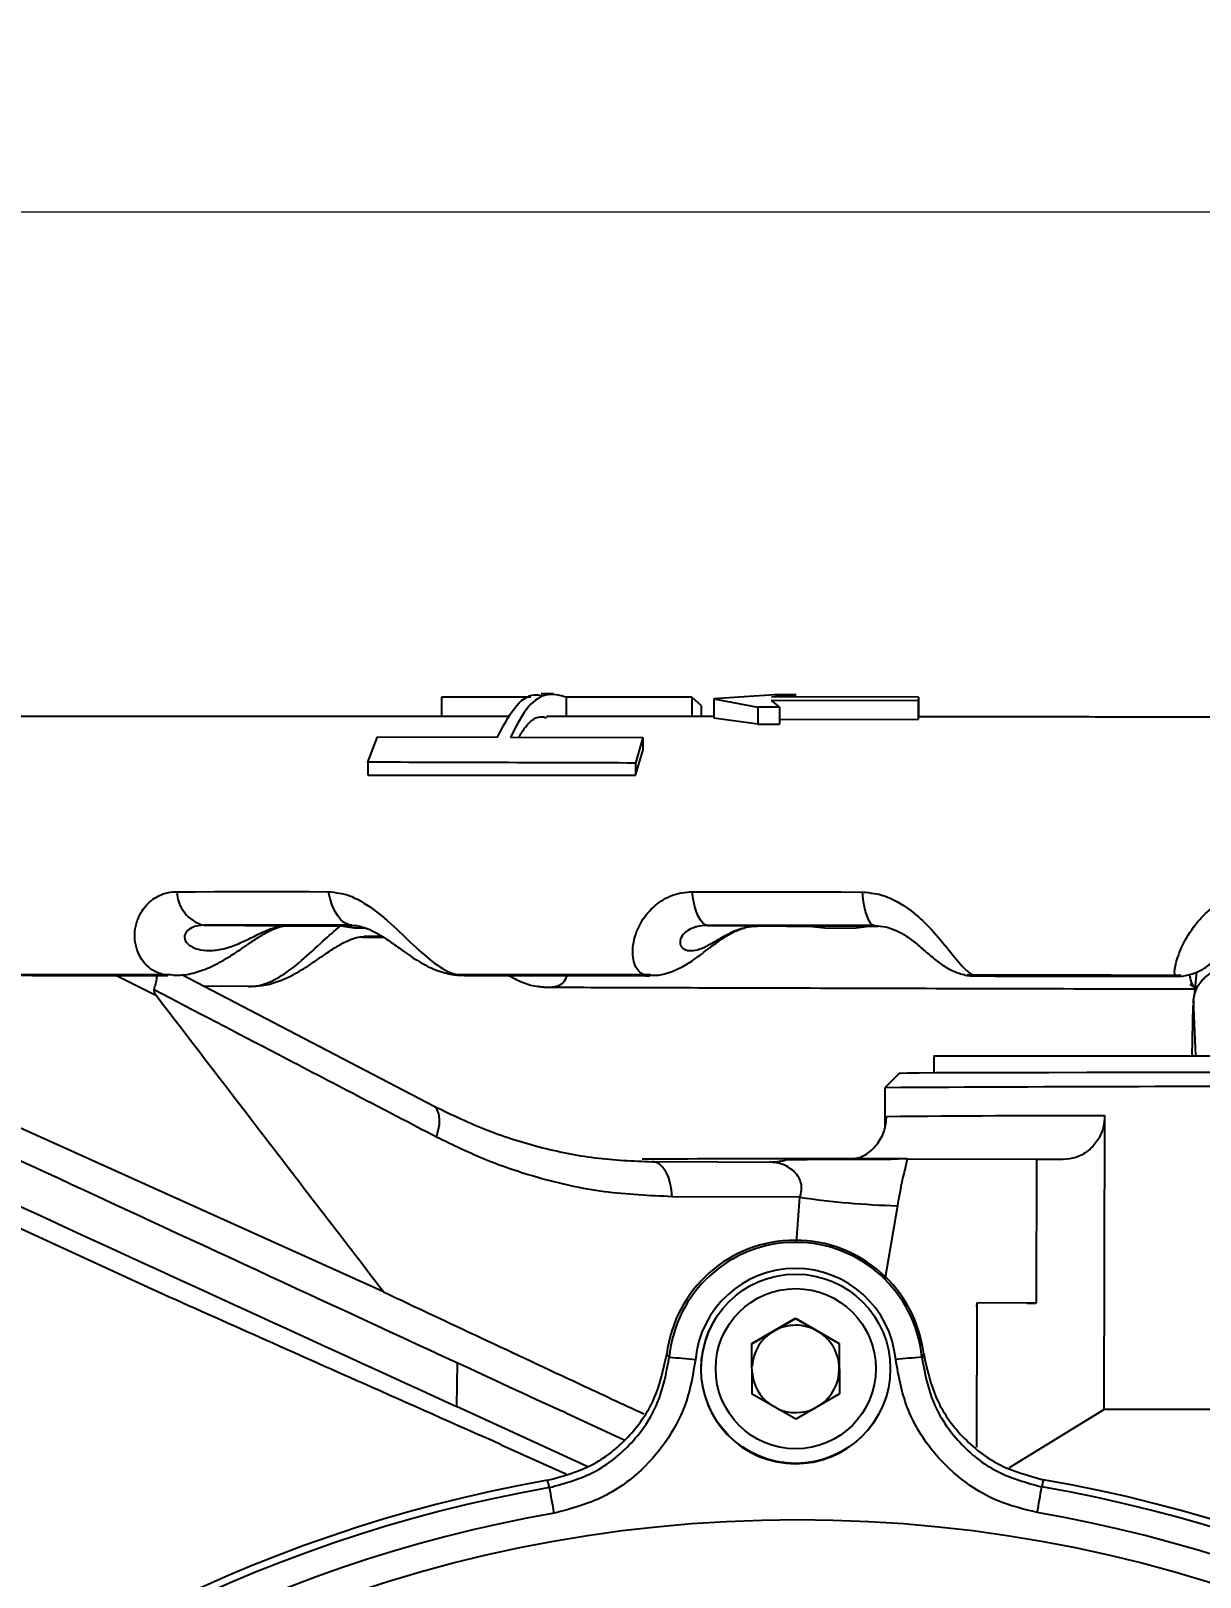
# Model space of a CAD drawing. Header units: millimetres. Extents: x 2301 to 4250, y 838 to 2217.
# Drawn here: x 2791.6 to 2871.9, y 2033.6 to 2139.8 of the extents above; entities that cross this region are included whole.
import ezdxf

# ---------------------------------------------------------------- set-up
doc = ezdxf.new("R2010")
doc.units = ezdxf.units.MM
doc.layers.add('标注', color=3, linetype='Continuous', lineweight=13)
doc.styles.add('SLDTEXTSTYLE1', font='txt.shx', dxfattribs={"width": 0.7, "bigfont": 'gbcbig.shx'})
doc.dimstyles.new('SLDDIMSTYLE12$0', dxfattribs={"dimtxt": 12, "dimasz": 10, "dimexe": 0, "dimexo": 0.0625, "dimgap": 0.875, "dimtad": 1, "dimdec": 1, "dimlfac": 1.8, "dimrnd": 1e-09, "dimzin": 12, "dimdsep": 46, "dimtxsty": 'SLDTEXTSTYLE1', "dimcen": 0.09, "dimdle": 8.16, "dimclrd": 3, "dimclre": 3, "dimadec": 0, "dimazin": 3, "dimtfac": 1, "dimtdec": 1, "dimtofl": 0, "dimtmove": 0, "dimatfit": 3, "dimfxl": 0, "dimfrac": 2, "dimtolj": 1, "dimlwd": 5, "dimlwe": 5, "dimarcsym": 0})

# ---------------------------------------------------------------- blocks, each defined once
blk = doc.blocks.new('*D55')
at = {"layer": 'Defpoints', "color": 0, "transparency": 16777216}
for p in [(3036.76, 2127.38), (2733.7, 2082.14), (3036.76, 2082.14)]:
    blk.add_point(p, dxfattribs=at)
at = {"layer": '标注', "color": 3, "lineweight": 5, "transparency": 16777216}
blk.add_line((2733.7, 2082.21), (2733.7, 2127.38), dxfattribs=at)
at = {"layer": '标注', "color": 3, "linetype": 'Continuous', "lineweight": 5, "transparency": 16777216}
for p, q in [((2743.7, 2127.38), (3026.76, 2127.38)), ((3036.76, 2082.21), (3036.76, 2127.38))]:
    blk.add_line(p, q, dxfattribs=at)
at = {"layer": '标注', "color": 3, "transparency": 16777216}
for points in [[(2743.7, 2129.04), (2743.7, 2125.71), (2733.7, 2127.38)], [(3026.76, 2129.04), (3026.76, 2125.71), (3036.76, 2127.38)]]:
    blk.add_solid(points, dxfattribs=at)
at = {"layer": '标注', "color": 0, "transparency": 16777216, "insert": (2885.23, 2133.25), "char_height": 10, "attachment_point": 5, "style": 'SLDTEXTSTYLE1'}
blk.add_mtext('\\A1;300', dxfattribs=at)

msp = doc.modelspace()

# ---------------------------------------------------------------- linework, layer by layer
at = {"color": 7, "linetype": 'Continuous', "lineweight": 25}
for p, q in [((2819.764, 2094.046), (2819.761, 2092.728)), ((2825.896, 2094.046), (2819.764, 2094.046)), ((2828.326, 2094.047), (2828.323, 2092.725)), ((2836.959, 2094.044), (2828.326, 2094.047)), ((2836.959, 2094.044), (2836.957, 2092.719)), ((2837.607, 2093.481), (2836.959, 2094.044)), ((2837.607, 2093.481), (2837.606, 2092.719)), ((2838.463, 2093.938), (2838.461, 2092.611)), ((2842.629, 2094.211), (2838.463, 2093.938)), ((2838.463, 2093.938), (2841.487, 2093.367)), ((2841.487, 2093.367), (2841.484, 2092.197)), ((2842.994, 2093.364), (2841.487, 2093.367)), ((2842.411, 2093.825), (2842.41, 2093.815)), ((2842.41, 2093.815), (2842.994, 2093.364)), ((2842.411, 2093.825), (2842.411, 2093.815)), ((2852.511, 2093.807), (2842.411, 2093.825)), ((2842.434, 2094.07), (2844.132, 2094.209)), ((2852.534, 2094.054), (2842.434, 2094.07)), ((2844.132, 2094.209), (2842.629, 2094.211)), ((2842.994, 2093.364), (2842.991, 2092.196)), ((2852.511, 2093.807), (2852.508, 2092.525)), ((2852.534, 2094.054), (2852.511, 2093.807)), ((2852.534, 2094.054), (2852.531, 2092.669)), ((2841.484, 2092.197), (2838.461, 2092.611)), ((2842.992, 2092.537), (2852.508, 2092.525)), ((2852.508, 2092.525), (2852.531, 2092.669)), ((2814.702, 2089.583), (2815.364, 2091.318)), ((2815.364, 2091.318), (2823.605, 2091.3)), ((2824.501, 2091.298), (2833.599, 2091.279)), ((2833.599, 2091.279), (2833.093, 2089.527)), ((2833.599, 2091.279), (2833.598, 2090.354)), ((2841.484, 2092.197), (2842.991, 2092.196)), ((2833.092, 2088.685), (2833.598, 2090.354)), ((2814.702, 2089.583), (2814.7, 2088.694)), ((2833.093, 2089.527), (2833.092, 2088.685)), ((2803.423, 2078.386), (2809.157, 2078.349)), ((2812.834, 2078.343), (2813.768, 2078.212)), ((2813.768, 2078.212), (2814.469, 2078.212)), ((2838.044, 2078.374), (2841.468, 2078.338)), ((2845.038, 2078.329), (2846.092, 2078.197)), ((2846.092, 2078.197), (2848.06, 2078.195)), ((2848.06, 2078.195), (2849.118, 2078.325)), ((2849.118, 2078.325), (2849.793, 2078.325)), ((2800.173, 2073.532), (2797.395, 2074.925)), ((2801.15, 2075.006), (2800.755, 2074.979)), ((2800.809, 2074.968), (2801.15, 2075.006)), ((2801.321, 2074.964), (2800.809, 2074.968)), ((2819.246, 2065.937), (2801.929, 2074.968)), ((2806.497, 2074.18), (2803.415, 2074.193)), ((2820.47, 2075.006), (2820.894, 2074.973)), ((2820.851, 2074.982), (2820.47, 2075.006)), ((2833.696, 2074.977), (2820.851, 2074.982)), ((2820.894, 2074.973), (2833.723, 2074.968)), ((2820.894, 2074.973), (2821.32, 2074.966)), ((2826.392, 2074.181), (2826.998, 2074.112)), ((2834.109, 2075), (2833.696, 2074.977)), ((2833.723, 2074.968), (2834.109, 2075)), ((2834.05, 2074.961), (2833.723, 2074.968)), ((2855.878, 2074.979), (2856.302, 2074.948)), ((2856.282, 2074.957), (2855.878, 2074.979)), ((2856.302, 2074.948), (2856.504, 2074.94)), ((2870.579, 2074.958), (2870.165, 2074.938)), ((2870.169, 2074.929), (2870.579, 2074.958)), ((2870.258, 2074.921), (2870.169, 2074.929)), ((2871.176, 2074.346), (2871.606, 2074.069)), ((2871.631, 2075.167), (2871.477, 2073.58)), ((2826.898, 2074.141), (2827.146, 2074.122)), ((2871.593, 2069.425), (2871.43, 2073.278)), ((2800.166, 2053.242), (2758.73, 2072.335)), ((2815.781, 2053.197), (2773.496, 2072.274)), ((2871.337, 2069.425), (2871.412, 2072.86)), ((2853.588, 2069.425), (2853.588, 2068.258)), ((2853.588, 2069.425), (2887.909, 2069.425)), ((2851.224, 2068.224), (2850.222, 2067.226)), ((2850.222, 2067.225), (2850.217, 2064.554)), ((2865.292, 2045.123), (2865.33, 2065.287)), ((2843.116, 2062.196), (2842.771, 2062.075)), ((2851.758, 2062.339), (2860.643, 2062.307)), ((2860.643, 2062.307), (2860.625, 2052.426)), ((2862.473, 2062.298), (2860.643, 2062.305)), ((2844.383, 2059.706), (2835.609, 2059.74)), ((2844.142, 2056.584), (2844.383, 2059.706)), ((2851.086, 2059.119), (2850.223, 2054.056)), ((2856.542, 2052.441), (2856.524, 2042.535)), ((2860.625, 2052.426), (2856.542, 2052.441)), ((2856.542, 2052.192), (2856.574, 2052.438)), ((2860.006, 2052.426), (2860.625, 2052.426)), ((2838.394, 2051.037), (2838.382, 2051.015)), ((2841.093, 2049.645), (2844.088, 2051.386)), ((2842.584, 2050.503), (2844.081, 2051.373)), ((2844.081, 2051.373), (2844.088, 2051.386)), ((2844.081, 2051.373), (2845.584, 2050.512)), ((2844.088, 2051.386), (2847.093, 2049.663)), ((2841.093, 2049.636), (2842.584, 2050.503)), ((2845.584, 2050.512), (2847.087, 2049.651)), ((2841.104, 2046.181), (2841.093, 2049.645)), ((2847.087, 2049.651), (2847.093, 2049.663)), ((2847.087, 2049.651), (2847.092, 2047.919)), ((2847.093, 2049.663), (2847.104, 2046.199)), ((2852.97, 2048.629), (2852.878, 2048.922)), ((2820.837, 2048.341), (2820.8, 2045.318)), ((2847.092, 2047.919), (2847.097, 2046.195)), ((2844.11, 2044.458), (2841.104, 2046.181)), ((2847.104, 2046.199), (2844.11, 2044.458)), ((2820.794, 2045.318), (2820.8, 2045.318)), ((2829.772, 2041.204), (2820.794, 2045.318)), ((2828.308, 2044.883), (2828.071, 2044.996)), ((2828.308, 2044.883), (2832.322, 2043.04)), ((2849.789, 2044.779), (2849.801, 2044.801)), ((2865.292, 2045.123), (2858.76, 2041.11)), ((2823.87, 2042.697), (2828.054, 2040.821)), ((2828.054, 2040.821), (2828.327, 2040.702))]:
    msp.add_line(p, q, dxfattribs=at)
at = {"color": 7, "linetype": 'Continuous', "lineweight": 25, "flags": 128}
for points in [[(2801.586, 2080.691), (2802.859, 2080.691), (2804.141, 2080.692), (2805.431, 2080.692), (2806.729, 2080.692), (2808.035, 2080.692), (2809.349, 2080.692), (2810.671, 2080.692), (2812, 2080.691)], [(2813.608, 2078.386), (2813.349, 2078.429), (2813.096, 2078.551), (2812.854, 2078.75), (2812.63, 2079.023), (2812.429, 2079.361), (2812.254, 2079.758), (2812.11, 2080.205), (2812, 2080.691)], [(2836.987, 2080.679), (2838.434, 2080.678), (2839.885, 2080.677), (2841.341, 2080.675), (2842.802, 2080.674), (2844.267, 2080.673), (2845.736, 2080.671), (2847.209, 2080.67), (2848.685, 2080.668)], [(2838.044, 2078.374), (2837.874, 2078.417), (2837.707, 2078.539), (2837.548, 2078.738), (2837.401, 2079.01), (2837.268, 2079.349), (2837.153, 2079.746), (2837.059, 2080.193), (2836.987, 2080.679)], [(2849.485, 2078.363), (2849.356, 2078.406), (2849.23, 2078.528), (2849.11, 2078.727), (2848.998, 2078.999), (2848.898, 2079.338), (2848.811, 2079.735), (2848.74, 2080.182), (2848.685, 2080.668)], [(2813.608, 2078.386), (2812.308, 2078.387), (2811.016, 2078.387), (2809.731, 2078.387), (2808.453, 2078.387), (2807.184, 2078.387), (2805.922, 2078.386), (2804.668, 2078.386), (2803.423, 2078.386)], [(2813.947, 2078.343), (2813.735, 2078.343), (2813.284, 2078.343), (2812.834, 2078.343)], [(2814.29, 2077.571), (2815.574, 2077.566), (2815.696, 2077.565)], [(2849.485, 2078.363), (2848.041, 2078.365), (2846.6, 2078.366), (2845.164, 2078.368), (2843.731, 2078.369), (2842.303, 2078.371), (2840.879, 2078.372), (2839.459, 2078.373), (2838.044, 2078.374)], [(2849.118, 2078.325), (2848.606, 2078.326), (2848.095, 2078.326), (2847.584, 2078.327), (2847.073, 2078.327), (2846.564, 2078.328), (2846.055, 2078.328), (2845.546, 2078.328), (2845.038, 2078.329)], [(2851.224, 2068.224), (2851.325, 2068.231), (2851.774, 2068.241), (2852.577, 2068.251), (2853.725, 2068.259), (2855.207, 2068.266), (2857.007, 2068.272), (2859.105, 2068.277), (2861.48, 2068.281), (2864.106, 2068.283), (2866.955, 2068.284), (2869.997, 2068.284), (2873.2, 2068.282)], [(2819.41, 2063.833), (2819.539, 2064.281), (2819.612, 2064.707), (2819.625, 2065.093), (2819.578, 2065.427), (2819.474, 2065.695), (2819.315, 2065.888), (2819.246, 2065.937)], [(2835.609, 2059.74), (2835.569, 2060.219), (2835.482, 2060.676), (2835.35, 2061.093), (2835.178, 2061.457), (2834.973, 2061.754), (2834.74, 2061.974), (2834.49, 2062.109), (2834.23, 2062.153)], [(2834.23, 2062.153), (2838.747, 2062.136), (2842.297, 2062.122)], [(2904.977, 2045.048), (2901.986, 2045.06), (2898.825, 2045.071), (2895.525, 2045.081), (2892.121, 2045.09), (2888.645, 2045.098), (2885.134, 2045.105), (2881.624, 2045.111), (2878.148, 2045.116), (2874.744, 2045.12), (2871.444, 2045.122), (2868.283, 2045.123), (2865.292, 2045.123)]]:
    msp.add_lwpolyline(points, dxfattribs=at)
at = {"color": 7, "linetype": 'Continuous', "lineweight": 25}
for centre, radius in [((2844.097, 2047.919), 6.5), ((2844.099, 2047.922), 5.5), ((2844.219, 1942.897), 94.663)]:
    msp.add_circle(centre, radius, dxfattribs=at)
for centre, radius, start, end in [((2804.047, 2080.768), 2.463, 181.79752, 255.31954), ((2876.907, -2333.6), 4400.906, 89.437263, 90.347418), ((2861.911, 923.16), 1142.132, 89.828482, 90.580979), ((2845.71, 231.798), 1830.552, 90.06279, 90.380788), ((2842.311, 2066.519), 4.397, 269.81822, 288.45718), ((2852.087, 1050.516), 1011.79, 90.053772, 90.489809), ((2852.589, 2114.845), 55.746, 261.53533, 268.45492), ((2844.064, 2047.859), 8.89, 6.98978, 173.15629), ((2844.082, 2047.891), 8.712, 5.44582, 174.70024), ((2844.085, 2047.897), 6.912, 5.44581, 174.70025), ((2844.085, 2047.897), 6.5, 151.3368, 331.33626), ((2844.092, 2047.909), 3, 60.17996, 120.17977), ((2844.092, 2047.909), 3, 120.17983, 176.28902), ((2844.092, 2047.909), 3, 0.18027, 60.1801), ((2823.545, 1906.054), 143.134, 84.52468, 85.24612), ((2866.28, 1892.547), 156.756, 94.94999, 95.60651), ((2844.092, 2047.909), 3, 184.0714, 234.57725), ((2844.092, 2047.909), 3, 304.20958, 0.18019), ((2844.092, 2047.909), 3, 245.78281, 296.15006), ((2844.198, 1942.86), 98.896, 99.98751, 170.15867), ((2844.198, 1942.859), 98.897, 9.98805, 80.15852), ((2844.216, 1942.893), 98.356, 99.97048, 170.17569), ((2606.777, 1999.62), 224.035, 9.86368, 10.32216), ((2434.82, 2112.214), 432.286, 350.12012, 350.3576), ((2844.216, 1942.891), 98.358, 9.97103, 80.17554), ((2844.219, 1942.898), 96.559, 99.97048, 170.17569), ((2844.219, 1942.897), 96.56, 9.97103, 80.17554)]:
    msp.add_arc(centre, radius, start, end, dxfattribs=at)
for points, knots in [([(2823.605, 2091.3), (2823.977, 2092.017), (2824.721, 2093.452), (2825.821, 2094.319), (2826.447, 2094.19), (2826.598, 2094.159)], [0, 0, 0, 0, 0.4313555, 0.8627449, 1, 1, 1, 1]), ([(2828.326, 2094.047), (2827.857, 2094.174), (2826.92, 2094.429), (2825.552, 2093.409), (2824.844, 2091.987), (2824.501, 2091.298)], [0, 0, 0, 0, 0.33986485, 0.6797489, 1, 1, 1, 1]), ([(2827.456, 2094.274), (2827.266, 2094.274), (2826.977, 2094.274), (2826.697, 2094.274), (2826.601, 2094.274)], [0, 0, 0, 0, 0.65710105, 1, 1, 1, 1]), ([(2824.446, 2092.726), (2823.109, 2092.727), (2819.745, 2092.728), (2814.515, 2092.729), (2808.753, 2092.729), (2803.166, 2092.728), (2797.758, 2092.725), (2792.544, 2092.722), (2787.535, 2092.717), (2782.742, 2092.711), (2778.174, 2092.704), (2773.844, 2092.696), (2769.759, 2092.687), (2765.928, 2092.677), (2762.361, 2092.666), (2759.065, 2092.653), (2756.046, 2092.64), (2753.311, 2092.626), (2750.865, 2092.611), (2748.712, 2092.594), (2746.856, 2092.577), (2745.295, 2092.559), (2744.028, 2092.54), (2743.023, 2092.517), (2742.452, 2092.499), (2741.972, 2092.471), (2741.625, 2092.442), (2741.194, 2092.387), (2740.706, 2092.303), (2740.051, 2092.147), (2739.21, 2091.869), (2738.221, 2091.416), (2737.157, 2090.742), (2736.115, 2089.84), (2735.173, 2088.717), (2734.401, 2087.396), (2733.858, 2085.926), (2733.566, 2084.317), (2733.592, 2082.67), (2733.821, 2081.329), (2734.118, 2080.617), (2734.207, 2080.403)], [0, 0, 0, 0, 0.0252653, 0.0635505, 0.1018364, 0.1401233, 0.1784113, 0.2167006, 0.2549916, 0.2932847, 0.3315803, 0.3698791, 0.408182, 0.4464903, 0.4848055, 0.5231303, 0.5614682, 0.599825, 0.6382099, 0.6766386, 0.7151397, 0.7537706, 0.7926615, 0.8321702, 0.8736933, 0.8884551, 0.8992542, 0.905115, 0.9100083, 0.9147637, 0.9200745, 0.9266107, 0.9339412, 0.9418298, 0.9502367, 0.9589809, 0.9679166, 0.9769513, 0.9868173, 0.9960214, 1, 1, 1, 1]), ([(2825.086, 2091.297), (2825.227, 2091.541), (2825.701, 2092.358), (2826.39, 2092.812), (2826.881, 2092.666), (2826.968, 2092.64)], [0, 0, 0, 0, 0.2592803, 0.8686026, 1, 1, 1, 1]), ([(2838.461, 2092.718), (2836.528, 2092.719), (2832.645, 2092.722), (2828.868, 2092.724), (2826.971, 2092.725)], [0, 0, 0, 0, 0.4976188, 1, 1, 1, 1]), ([(2881.971, 2092.661), (2880.794, 2092.663), (2877.38, 2092.669), (2871.737, 2092.678), (2865.068, 2092.688), (2858.654, 2092.697), (2854.5, 2092.702), (2852.531, 2092.704)], [0, 0, 0, 0, 0.118831, 0.3446699, 0.5705243, 0.7963793, 1, 1, 1, 1]), ([(2833.093, 2089.527), (2829.966, 2089.536), (2823.697, 2089.554), (2817.704, 2089.573), (2814.702, 2089.583)], [0, 0, 0, 0, 0.4988716, 1, 1, 1, 1]), ([(2814.7, 2088.694), (2817.345, 2088.694), (2822.644, 2088.692), (2828.85, 2088.688), (2832.365, 2088.686), (2833.092, 2088.685)], [0, 0, 0, 0, 0.4414628, 0.8844871, 1, 1, 1, 1]), ([(2800.755, 2074.979), (2800.614, 2075.014), (2800.037, 2075.16), (2799.188, 2075.805), (2798.612, 2077.132), (2798.723, 2078.586), (2799.291, 2079.609), (2800.032, 2080.286), (2800.767, 2080.64), (2801.378, 2080.678), (2801.586, 2080.691)], [0, 0, 0, 0, 0.0622967, 0.2544254, 0.4482378, 0.6229599, 0.7582503, 0.8249276, 0.9404672, 1, 1, 1, 1]), ([(2812, 2080.691), (2812.489, 2080.634), (2813.157, 2080.557), (2814.424, 2079.971), (2815.301, 2079.339), (2816.504, 2078.303), (2817.7, 2077.132), (2819.151, 2075.805), (2820.193, 2075.164), (2820.724, 2075.017), (2820.851, 2074.982)], [0, 0, 0, 0, 0.1281763, 0.1753176, 0.3410351, 0.3773525, 0.5525415, 0.7468717, 0.9395136, 1, 1, 1, 1]), ([(2833.696, 2074.977), (2833.621, 2075.012), (2833.302, 2075.159), (2832.904, 2075.798), (2832.849, 2077.125), (2833.375, 2078.578), (2834.216, 2079.6), (2835.167, 2080.276), (2836.049, 2080.629), (2836.749, 2080.666), (2836.987, 2080.679)], [0, 0, 0, 0, 0.0596207, 0.2522975, 0.446663, 0.6218836, 0.7575601, 0.8244278, 0.9402973, 1, 1, 1, 1]), ([(2848.685, 2080.668), (2849.221, 2080.61), (2849.953, 2080.532), (2851.279, 2079.945), (2852.151, 2079.313), (2853.27, 2078.276), (2854.29, 2077.104), (2855.328, 2075.777), (2855.945, 2075.138), (2856.218, 2074.991), (2856.282, 2074.957)], [0, 0, 0, 0, 0.128421, 0.1756524, 0.3416863, 0.3780729, 0.5535965, 0.748298, 0.9413079, 1, 1, 1, 1]), ([(2870.165, 2074.938), (2870.154, 2074.972), (2870.108, 2075.119), (2870.182, 2075.756), (2870.653, 2077.082), (2871.558, 2078.534), (2872.615, 2079.554), (2873.71, 2080.229), (2874.68, 2080.581), (2875.421, 2080.618), (2875.673, 2080.63)], [0, 0, 0, 0, 0.0583818, 0.2513124, 0.4459339, 0.6213853, 0.7572406, 0.8241965, 0.9402186, 1, 1, 1, 1]), ([(2801.328, 2074.956), (2801.544, 2074.954), (2802.151, 2074.947), (2803.135, 2075.203), (2804.275, 2075.671), (2805.36, 2076.315), (2806.356, 2076.999), (2807.222, 2077.586), (2807.95, 2078.01), (2808.549, 2078.257), (2808.94, 2078.346), (2809.09, 2078.34), (2809.145, 2078.338)], [0, 0, 0, 0, 0.0721517, 0.2027619, 0.3390091, 0.4868487, 0.615839, 0.7146405, 0.8003449, 0.8753462, 0.9540131, 1, 1, 1, 1]), ([(2803.423, 2078.386), (2803.196, 2078.368), (2802.903, 2078.345), (2802.501, 2078.184), (2802.265, 2078.007), (2802.079, 2077.687), (2802.117, 2077.288), (2802.534, 2076.899), (2803.209, 2076.664), (2804.039, 2076.621), (2804.941, 2076.781), (2805.842, 2077.111), (2806.715, 2077.54), (2807.578, 2077.972), (2808.404, 2078.29), (2808.914, 2078.33), (2809.157, 2078.349)], [0, 0, 0, 0, 0.0591791, 0.0764013, 0.1316864, 0.1593118, 0.2338149, 0.3262968, 0.4271999, 0.5353964, 0.6422077, 0.7354359, 0.8101889, 0.8743352, 0.9403133, 1, 1, 1, 1]), ([(2806.497, 2074.18), (2806.681, 2074.185), (2807.328, 2074.201), (2808.537, 2074.692), (2810.074, 2075.839), (2811.47, 2077.185), (2812.419, 2077.999), (2812.82, 2078.343)], [0, 0, 0, 0, 0.1041654, 0.3666325, 0.6152963, 0.8372337, 1, 1, 1, 1]), ([(2806.597, 2074.201), (2806.868, 2074.204), (2807.518, 2074.212), (2808.519, 2074.494), (2809.613, 2074.977), (2810.655, 2075.622), (2811.624, 2076.302), (2812.474, 2076.877), (2813.204, 2077.289), (2813.815, 2077.525), (2814.217, 2077.608), (2814.376, 2077.597), (2814.424, 2077.593)], [0, 0, 0, 0, 0.0911721, 0.2184914, 0.3524129, 0.5010365, 0.6281753, 0.7255586, 0.8099745, 0.8858805, 0.9652981, 1, 1, 1, 1]), ([(2809.157, 2078.349), (2809.161, 2078.349), (2809.96, 2078.347), (2811.226, 2078.345), (2812.425, 2078.343), (2812.834, 2078.343)], [0, 0, 0, 0, 0.0030332, 0.6591977, 1, 1, 1, 1]), ([(2813.638, 2078.383), (2813.8, 2078.372), (2814.11, 2078.352), (2814.749, 2078.137), (2815.466, 2077.767), (2816.271, 2077.235), (2817.192, 2076.565), (2818.198, 2075.88), (2819.261, 2075.309), (2820.027, 2075.113), (2820.38, 2075.022)], [0, 0, 0, 0, 0.0957374, 0.1825999, 0.2753193, 0.3783206, 0.5134018, 0.6901592, 0.8568644, 1, 1, 1, 1]), ([(2815.689, 2077.604), (2815.275, 2077.605), (2814.857, 2077.606), (2814.453, 2077.606), (2814.449, 2077.606)], [0, 0, 0, 0, 0.9909821, 1, 1, 1, 1]), ([(2834.049, 2074.948), (2834.215, 2074.945), (2834.699, 2074.933), (2835.459, 2075.141), (2836.288, 2075.497), (2837.132, 2076.025), (2837.931, 2076.64), (2838.777, 2077.288), (2839.576, 2077.807), (2840.348, 2078.155), (2840.976, 2078.326), (2841.319, 2078.32), (2841.453, 2078.318)], [0, 0, 0, 0, 0.0575339, 0.1672275, 0.2771777, 0.4005865, 0.5572209, 0.6751997, 0.7782707, 0.8614971, 0.9456019, 1, 1, 1, 1]), ([(2838.044, 2078.374), (2837.784, 2078.357), (2837.448, 2078.334), (2836.946, 2078.173), (2836.621, 2077.997), (2836.277, 2077.678), (2836.096, 2077.279), (2836.208, 2076.89), (2836.545, 2076.655), (2837.031, 2076.613), (2837.614, 2076.773), (2838.262, 2077.102), (2838.974, 2077.531), (2839.776, 2077.963), (2840.629, 2078.28), (2841.198, 2078.32), (2841.468, 2078.338)], [0, 0, 0, 0, 0.059179, 0.0764013, 0.1316861, 0.1593116, 0.2338145, 0.3262961, 0.427199, 0.5353953, 0.6422067, 0.7354351, 0.8101884, 0.8743349, 0.9403131, 1, 1, 1, 1]), ([(2841.468, 2078.338), (2841.471, 2078.338), (2842.199, 2078.336), (2843.371, 2078.332), (2844.611, 2078.33), (2845.038, 2078.329)], [0, 0, 0, 0, 0.0030352, 0.6570425, 1, 1, 1, 1]), ([(2849.554, 2078.353), (2849.786, 2078.338), (2850.259, 2078.307), (2851.015, 2078.032), (2851.783, 2077.603), (2852.515, 2077.034), (2853.186, 2076.431), (2853.838, 2075.871), (2854.59, 2075.366), (2855.421, 2075.039), (2856.069, 2074.879), (2856.438, 2074.913), (2856.498, 2074.919)], [0, 0, 0, 0, 0.0825116, 0.1683559, 0.2551297, 0.3692442, 0.5096773, 0.6541324, 0.7742351, 0.8752122, 0.9797226, 1, 1, 1, 1]), ([(2870.252, 2074.884), (2870.259, 2074.883), (2870.534, 2074.849), (2871.055, 2074.959), (2871.743, 2075.178), (2872.297, 2075.496), (2872.711, 2075.822), (2873.016, 2076.115), (2873.341, 2076.461), (2873.684, 2076.848), (2874.209, 2077.331), (2874.708, 2077.721), (2875.07, 2077.873), (2875.154, 2077.909)], [0, 0, 0, 0, 0.0030537, 0.1087852, 0.2046791, 0.2923967, 0.3693117, 0.4447578, 0.5418397, 0.7076295, 0.8426958, 0.9632761, 1, 1, 1, 1]), ([(2871.43, 2073.278), (2871.487, 2073.564), (2871.574, 2074.005), (2871.926, 2074.521), (2872.38, 2074.972), (2873.006, 2075.325), (2873.536, 2075.398), (2873.741, 2075.426)], [0, 0, 0, 0, 0.26378762, 0.40598781, 0.55150775, 0.82666039, 1, 1, 1, 1]), ([(2800.755, 2074.979), (2797.081, 2074.976), (2789.697, 2074.971), (2780.841, 2074.958), (2773.616, 2074.944), (2769.89, 2074.934), (2768.023, 2074.929)], [0, 0, 0, 0, 0.2970422, 0.5969281, 0.7980268, 1, 1, 1, 1]), ([(2768.169, 2074.917), (2769.697, 2074.922), (2772.759, 2074.93), (2778.648, 2074.943), (2785.949, 2074.955), (2793.722, 2074.964), (2798.856, 2074.967), (2800.809, 2074.968)], [0, 0, 0, 0, 0.1665134, 0.3335205, 0.5873875, 0.8430166, 1, 1, 1, 1]), ([(2791.666, 2074.921), (2792.818, 2074.922), (2795.663, 2074.924), (2798.782, 2074.926), (2800.785, 2074.927), (2800.955, 2074.927)], [0, 0, 0, 0, 0.3839476, 0.947673, 1, 1, 1, 1]), ([(2800.009, 2073.951), (2800.098, 2074.241), (2800.209, 2074.608), (2800.221, 2074.914), (2800.224, 2074.978)], [0, 0, 0, 0, 0.7898752, 1, 1, 1, 1]), ([(2820.38, 2075.022), (2820.389, 2075.02), (2820.674, 2074.934), (2820.986, 2074.94), (2821.289, 2074.946)], [0, 0, 0, 0, 0.0287298, 1, 1, 1, 1]), ([(2821.32, 2074.927), (2822.016, 2074.927), (2824.7, 2074.927), (2828.942, 2074.925), (2832.539, 2074.922), (2834.049, 2074.921)], [0, 0, 0, 0, 0.1687514, 0.6508369, 1, 1, 1, 1]), ([(2824.294, 2074.981), (2824.609, 2074.81), (2825.225, 2074.476), (2826.115, 2074.177), (2826.691, 2074.151), (2826.898, 2074.141)], [0, 0, 0, 0, 0.39966207, 0.78385795, 1, 1, 1, 1]), ([(2827.089, 2074.106), (2826.896, 2074.116), (2826.666, 2074.128), (2826.429, 2074.174), (2826.392, 2074.181)], [0, 0, 0, 0, 0.8413532, 1, 1, 1, 1]), ([(2828.365, 2074.925), (2828.346, 2074.86), (2828.206, 2074.377), (2827.697, 2074.14), (2827.221, 2074.113), (2827.089, 2074.106)], [0, 0, 0, 0, 0.1008878, 0.7498055, 1, 1, 1, 1]), ([(2870.165, 2074.938), (2868.03, 2074.941), (2863.376, 2074.948), (2858.773, 2074.954), (2856.282, 2074.957)], [0, 0, 0, 0, 0.458701, 1, 1, 1, 1]), ([(2856.302, 2074.948), (2857.266, 2074.947), (2861.854, 2074.941), (2866.5, 2074.935), (2870.169, 2074.929)], [0, 0, 0, 0, 0.2101504, 1, 1, 1, 1]), ([(2856.504, 2074.9), (2858.228, 2074.897), (2862.147, 2074.893), (2866.744, 2074.886), (2869.615, 2074.882), (2870.258, 2074.88)], [0, 0, 0, 0, 0.37879018, 0.86086794, 1, 1, 1, 1]), ([(2871.124, 2074.994), (2871.209, 2074.666), (2871.301, 2074.316), (2871.386, 2074.246), (2871.391, 2074.241)], [0, 0, 0, 0, 0.9339778, 1, 1, 1, 1]), ([(2800.009, 2073.951), (2800.006, 2073.939), (2799.999, 2073.913), (2800.001, 2073.852), (2800.042, 2073.711), (2800.117, 2073.609), (2800.173, 2073.532)], [0, 0, 0, 0, 0.0824935, 0.1705882, 0.3803725, 1, 1, 1, 1]), ([(2819.41, 2063.833), (2815.788, 2065.721), (2809.32, 2069.091), (2802.854, 2072.466), (2800.009, 2073.951)], [0, 0, 0, 0, 0.56, 1, 1, 1, 1]), ([(2815.781, 2053.197), (2812.864, 2056.99), (2807.656, 2063.763), (2802.459, 2070.547), (2800.173, 2073.532)], [0, 0, 0, 0, 0.5600021, 1, 1, 1, 1]), ([(2871.679, 2073.985), (2869.839, 2073.989), (2864.068, 2074.002), (2854.422, 2074.025), (2844.017, 2074.054), (2834.891, 2074.081), (2829.693, 2074.097), (2827.089, 2074.106)], [0, 0, 0, 0, 0.1199161, 0.3761653, 0.6341936, 0.816777, 1, 1, 1, 1]), ([(2871.43, 2073.278), (2871.429, 2073.265), (2871.427, 2073.24), (2871.423, 2073.179), (2871.417, 2073.038), (2871.414, 2072.936), (2871.412, 2072.86)], [0, 0, 0, 0, 0.0824935, 0.1705882, 0.3803725, 1, 1, 1, 1]), ([(2762.813, 2071.946), (2772.544, 2067.472), (2791.87, 2058.587), (2811.202, 2049.72), (2820.8, 2045.318)], [0, 0, 0, 0, 0.50351983, 1, 1, 1, 1]), ([(2769.893, 2071.916), (2779.542, 2067.446), (2798.932, 2058.466), (2818.328, 2049.5), (2828.071, 2044.996)], [0, 0, 0, 0, 0.4976728, 1, 1, 1, 1]), ([(2834.476, 2062.113), (2833.169, 2062.161), (2830.566, 2062.255), (2826.698, 2063.015), (2822.898, 2064.183), (2820.466, 2065.352), (2819.246, 2065.937)], [0, 0, 0, 0, 0.2515179, 0.5009364, 0.7498894, 1, 1, 1, 1]), ([(2847.985, 2062.342), (2848.154, 2062.365), (2848.665, 2062.434), (2849.409, 2062.961), (2850.054, 2063.814), (2850.307, 2064.64), (2850.325, 2065.109), (2850.33, 2065.234)], [0, 0, 0, 0, 0.1355562, 0.4103148, 0.67391, 0.913218, 1, 1, 1, 1]), ([(2865.33, 2065.287), (2865.302, 2064.974), (2865.245, 2064.346), (2864.817, 2063.505), (2864.178, 2062.829), (2863.365, 2062.38), (2862.765, 2062.325), (2862.473, 2062.298)], [0, 0, 0, 0, 0.190511, 0.3807243, 0.5789225, 0.7952783, 1, 1, 1, 1]), ([(2835.609, 2059.74), (2834.053, 2059.809), (2830.954, 2059.944), (2826.685, 2060.894), (2822.825, 2062.176), (2820.551, 2063.28), (2819.41, 2063.833)], [0, 0, 0, 0, 0.2815396, 0.5608619, 0.7796518, 1, 1, 1, 1]), ([(2844.383, 2059.706), (2844.432, 2059.865), (2844.526, 2060.174), (2844.49, 2060.649), (2844.317, 2061.077), (2843.928, 2061.57), (2843.231, 2062.018), (2842.612, 2062.087), (2842.297, 2062.122)], [0, 0, 0, 0, 0.1251651, 0.2440023, 0.362149, 0.4834229, 0.7377951, 1, 1, 1, 1]), ([(2851.758, 2062.339), (2851.42, 2062.339), (2850.205, 2062.34), (2848.247, 2062.342), (2846.303, 2062.345), (2845.07, 2062.347), (2844.313, 2062.348), (2843.877, 2062.348), (2843.751, 2062.348), (2843.704, 2062.348)], [0, 0, 0, 0, 0.13772, 0.4960856, 0.7059806, 0.8342591, 0.9369967, 0.9760494, 1, 1, 1, 1]), ([(2851.758, 2062.339), (2851.56, 2061.497), (2851.31, 2060.431), (2851.125, 2059.347), (2851.086, 2059.119)], [0, 0, 0, 0, 0.7895012, 1, 1, 1, 1]), ([(2823.87, 2042.697), (2820.712, 2044.096), (2812.808, 2047.598), (2804.91, 2051.125), (2800.166, 2053.242)], [0, 0, 0, 0, 0.3994634, 1, 1, 1, 1]), ([(2815.781, 2053.197), (2820.283, 2051.081), (2826.238, 2048.283), (2832.2, 2045.502), (2833.655, 2044.823)], [0, 0, 0, 0, 0.7560304, 1, 1, 1, 1]), ([(2827.046, 2040.257), (2828.078, 2040.54), (2830.139, 2041.104), (2832.681, 2043.125), (2834.559, 2045.777), (2835.011, 2047.87), (2835.237, 2048.918)], [0, 0, 0, 0, 0.2500466, 0.4994486, 0.7493959, 1, 1, 1, 1]), ([(2827.186, 2039.763), (2828.239, 2040.054), (2830.344, 2040.634), (2832.922, 2042.727), (2834.796, 2045.472), (2835.204, 2047.621), (2835.407, 2048.696)], [0, 0, 0, 0, 0.2497435, 0.4995348, 0.7496229, 1, 1, 1, 1]), ([(2835.237, 2048.918), (2835.269, 2048.876), (2835.325, 2048.802), (2835.382, 2048.728), (2835.407, 2048.696)], [0, 0, 0, 0, 0.56, 1, 1, 1, 1]), ([(2852.755, 2048.718), (2852.78, 2048.759), (2852.826, 2048.833), (2852.87, 2048.908), (2852.889, 2048.941)], [0, 0, 0, 0, 0.56, 1, 1, 1, 1]), ([(2852.755, 2048.718), (2852.96, 2047.646), (2853.372, 2045.501), (2855.25, 2042.762), (2857.834, 2040.672), (2859.944, 2040.095), (2860.999, 2039.806)], [0, 0, 0, 0, 0.2498556, 0.4996698, 0.7497111, 1, 1, 1, 1]), ([(2852.889, 2048.941), (2853.117, 2047.896), (2853.571, 2045.808), (2855.453, 2043.162), (2858.001, 2041.144), (2860.067, 2040.582), (2861.102, 2040.3)], [0, 0, 0, 0, 0.2500652, 0.4994456, 0.7493864, 1, 1, 1, 1]), ([(2837.203, 2048.535), (2837.046, 2047.586), (2836.733, 2045.691), (2835.415, 2043.092), (2833.45, 2040.762), (2830.783, 2038.863), (2828.596, 2038.287), (2827.5, 2037.998)], [0, 0, 0, 0, 0.1872716, 0.3736538, 0.5608014, 0.7799695, 1, 1, 1, 1]), ([(2860.695, 2038.04), (2859.761, 2038.272), (2857.897, 2038.734), (2855.412, 2040.256), (2853.247, 2042.401), (2851.568, 2045.212), (2851.167, 2047.438), (2850.966, 2048.553)], [0, 0, 0, 0, 0.1872812, 0.3736777, 0.5607984, 0.7799545, 1, 1, 1, 1]), ([(2827.186, 2039.763), (2827.159, 2039.855), (2827.111, 2040.02), (2827.066, 2040.185), (2827.046, 2040.257)], [0, 0, 0, 0, 0.56, 1, 1, 1, 1]), ([(2861.102, 2040.3), (2861.084, 2040.208), (2861.051, 2040.043), (2861.015, 2039.879), (2860.999, 2039.806)], [0, 0, 0, 0, 0.56, 1, 1, 1, 1])]:
    msp.add_open_spline(points, degree=3, knots=knots, dxfattribs=at)

# ---------------------------------------------------------------- dimensions: what is measured, and where the dimension line sits
at = {"layer": '标注'}
dim = msp.add_linear_dim(base=(3036.762, 2127.378), p1=(2733.698, 2082.144), p2=(3036.762, 2082.144), text='300', dimstyle='SLDDIMSTYLE12$0', override={"dimtxt": 10, "dimtdec": 3, "dimtzin": 0}, dxfattribs=at)
dim.commit()
dim.dimension.update_dxf_attribs({"geometry": '*D55', "text_midpoint": (2885.23, 2133.253)})

doc.saveas('drawing.dxf')
